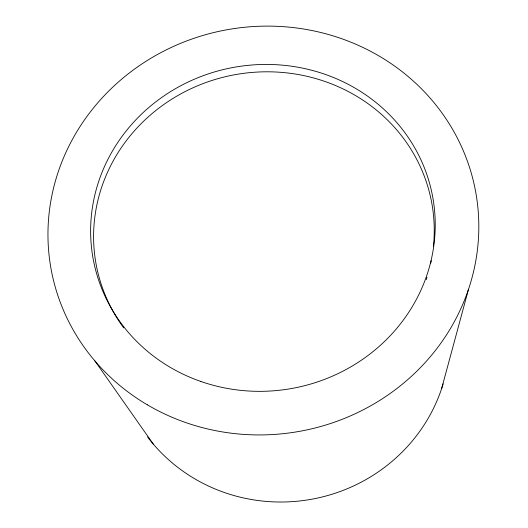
<?xml version="1.0" encoding="UTF-8"?>
<svg xmlns="http://www.w3.org/2000/svg" width="528" height="528" viewBox="0 0 528 528"><rect width="100%" height="100%" fill="white"/><g stroke="black" fill="none" stroke-linecap="round" stroke-linejoin="round"><path stroke-width="0.79" d="M441.646 388.568L468.521 289.238M94.941 360.98L153.245 444.035M443.144 383.869A167.237 161.337 -10 0 1 311.335 499.29A167.237 161.337 -10 0 1 147.563 436.953M123.724 327.881A170.597 161.449 -10 0 1 221.278 77.741A170.597 161.449 -10 0 1 433.435 246.305M431.264 260.68A170.597 161.449 -10 0 1 430.769 263.069M426.994 277.312A170.597 161.449 -10 0 1 426.235 279.649M147.332 404.811A215.774 204.046 -10 0 0 478.599 235.871A215.774 204.046 -10 0 0 164.228 50.886A215.774 204.046 -10 0 0 147.332 404.811M200.871 381.473A172.577 163.159 -10 0 0 433.158 199.525A172.577 163.159 -10 0 0 154.744 102.663A172.577 163.159 -10 0 0 200.871 381.473"/></g></svg>
